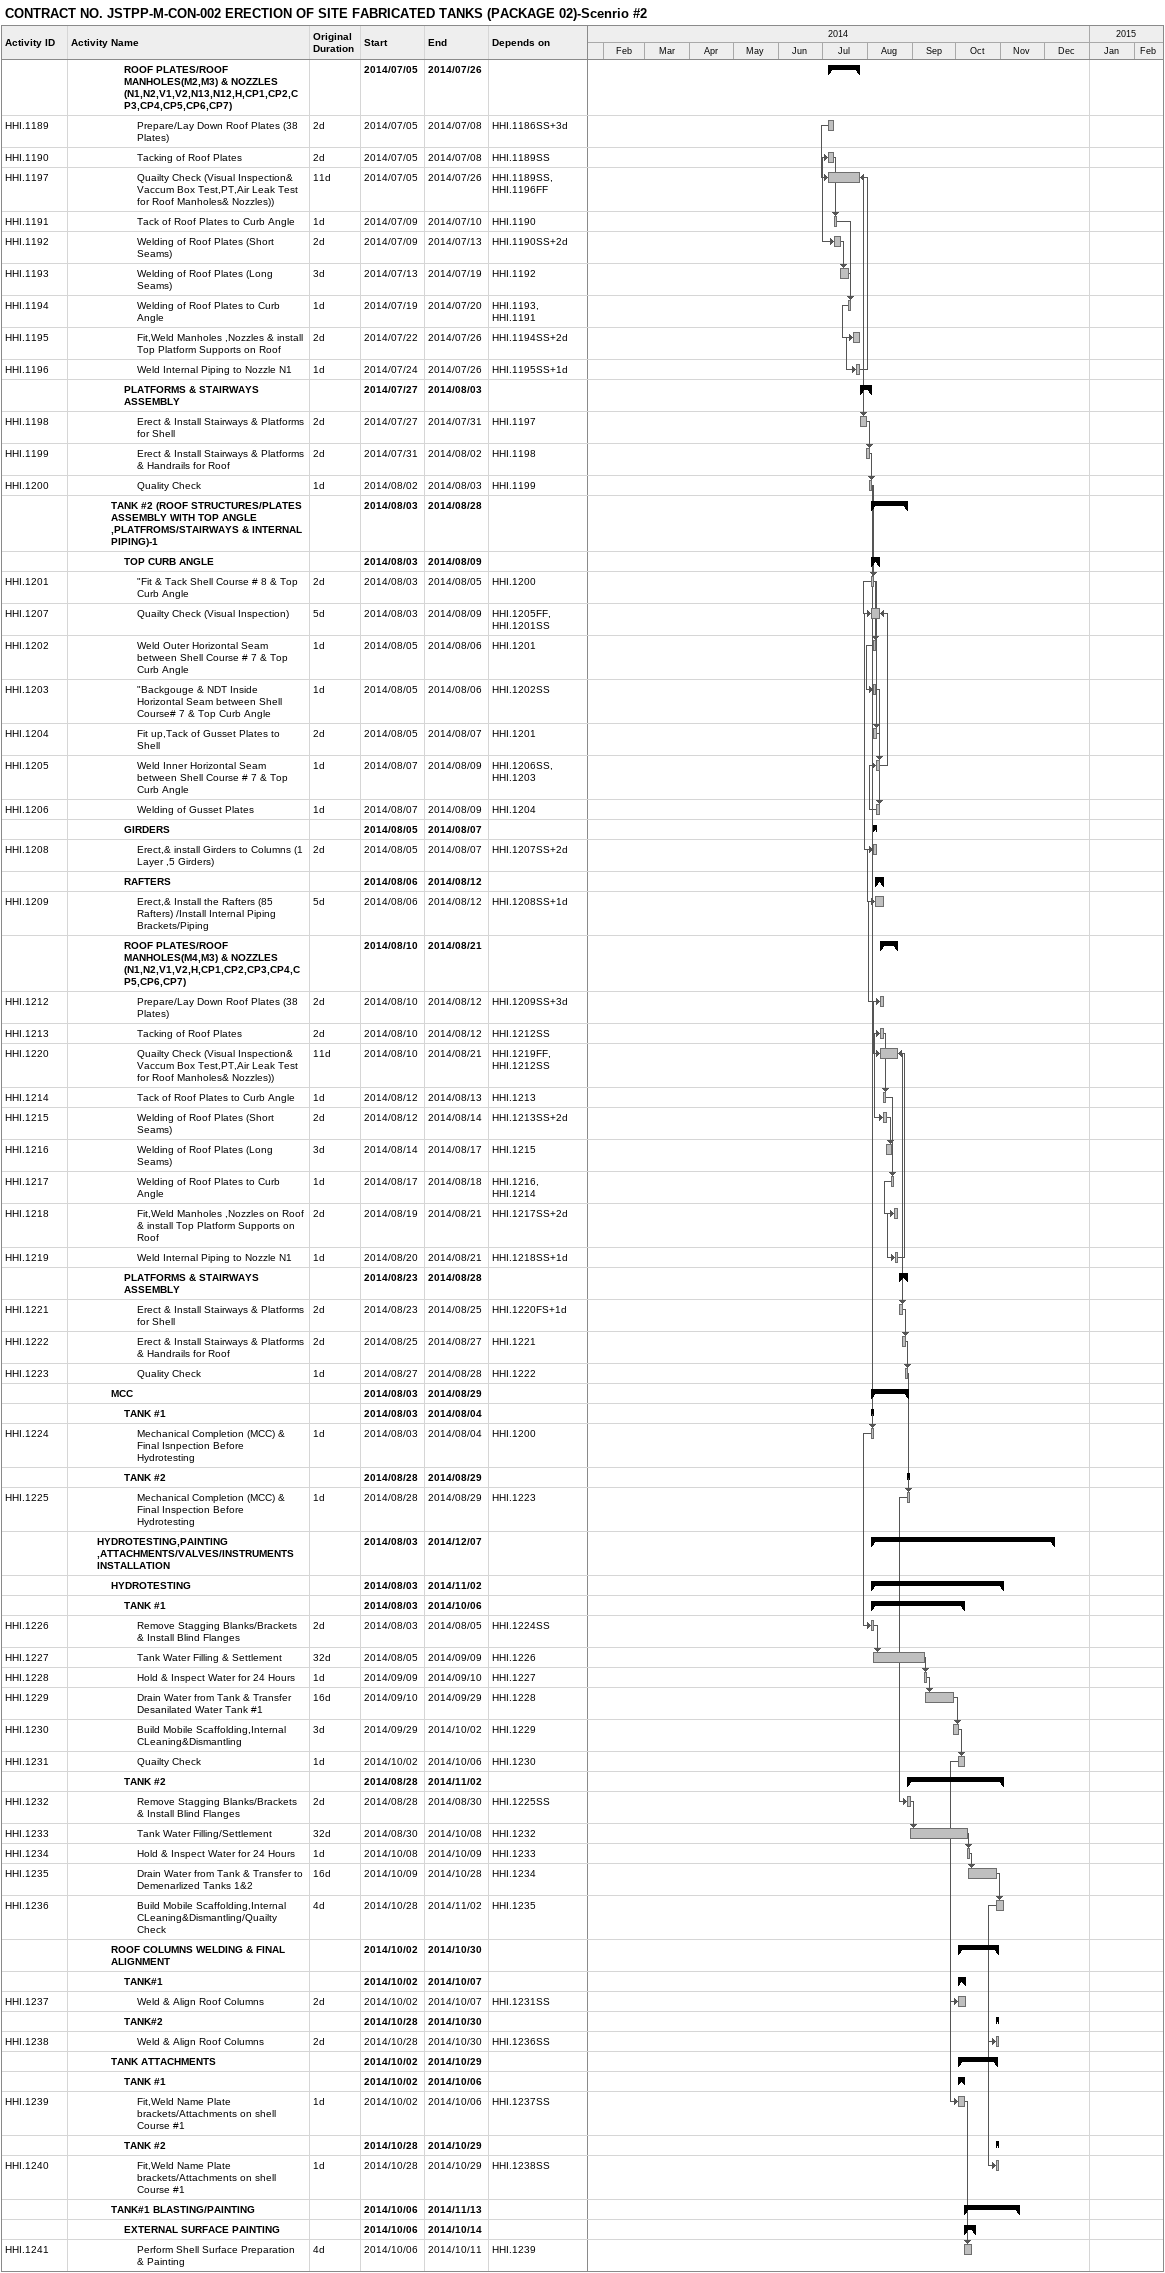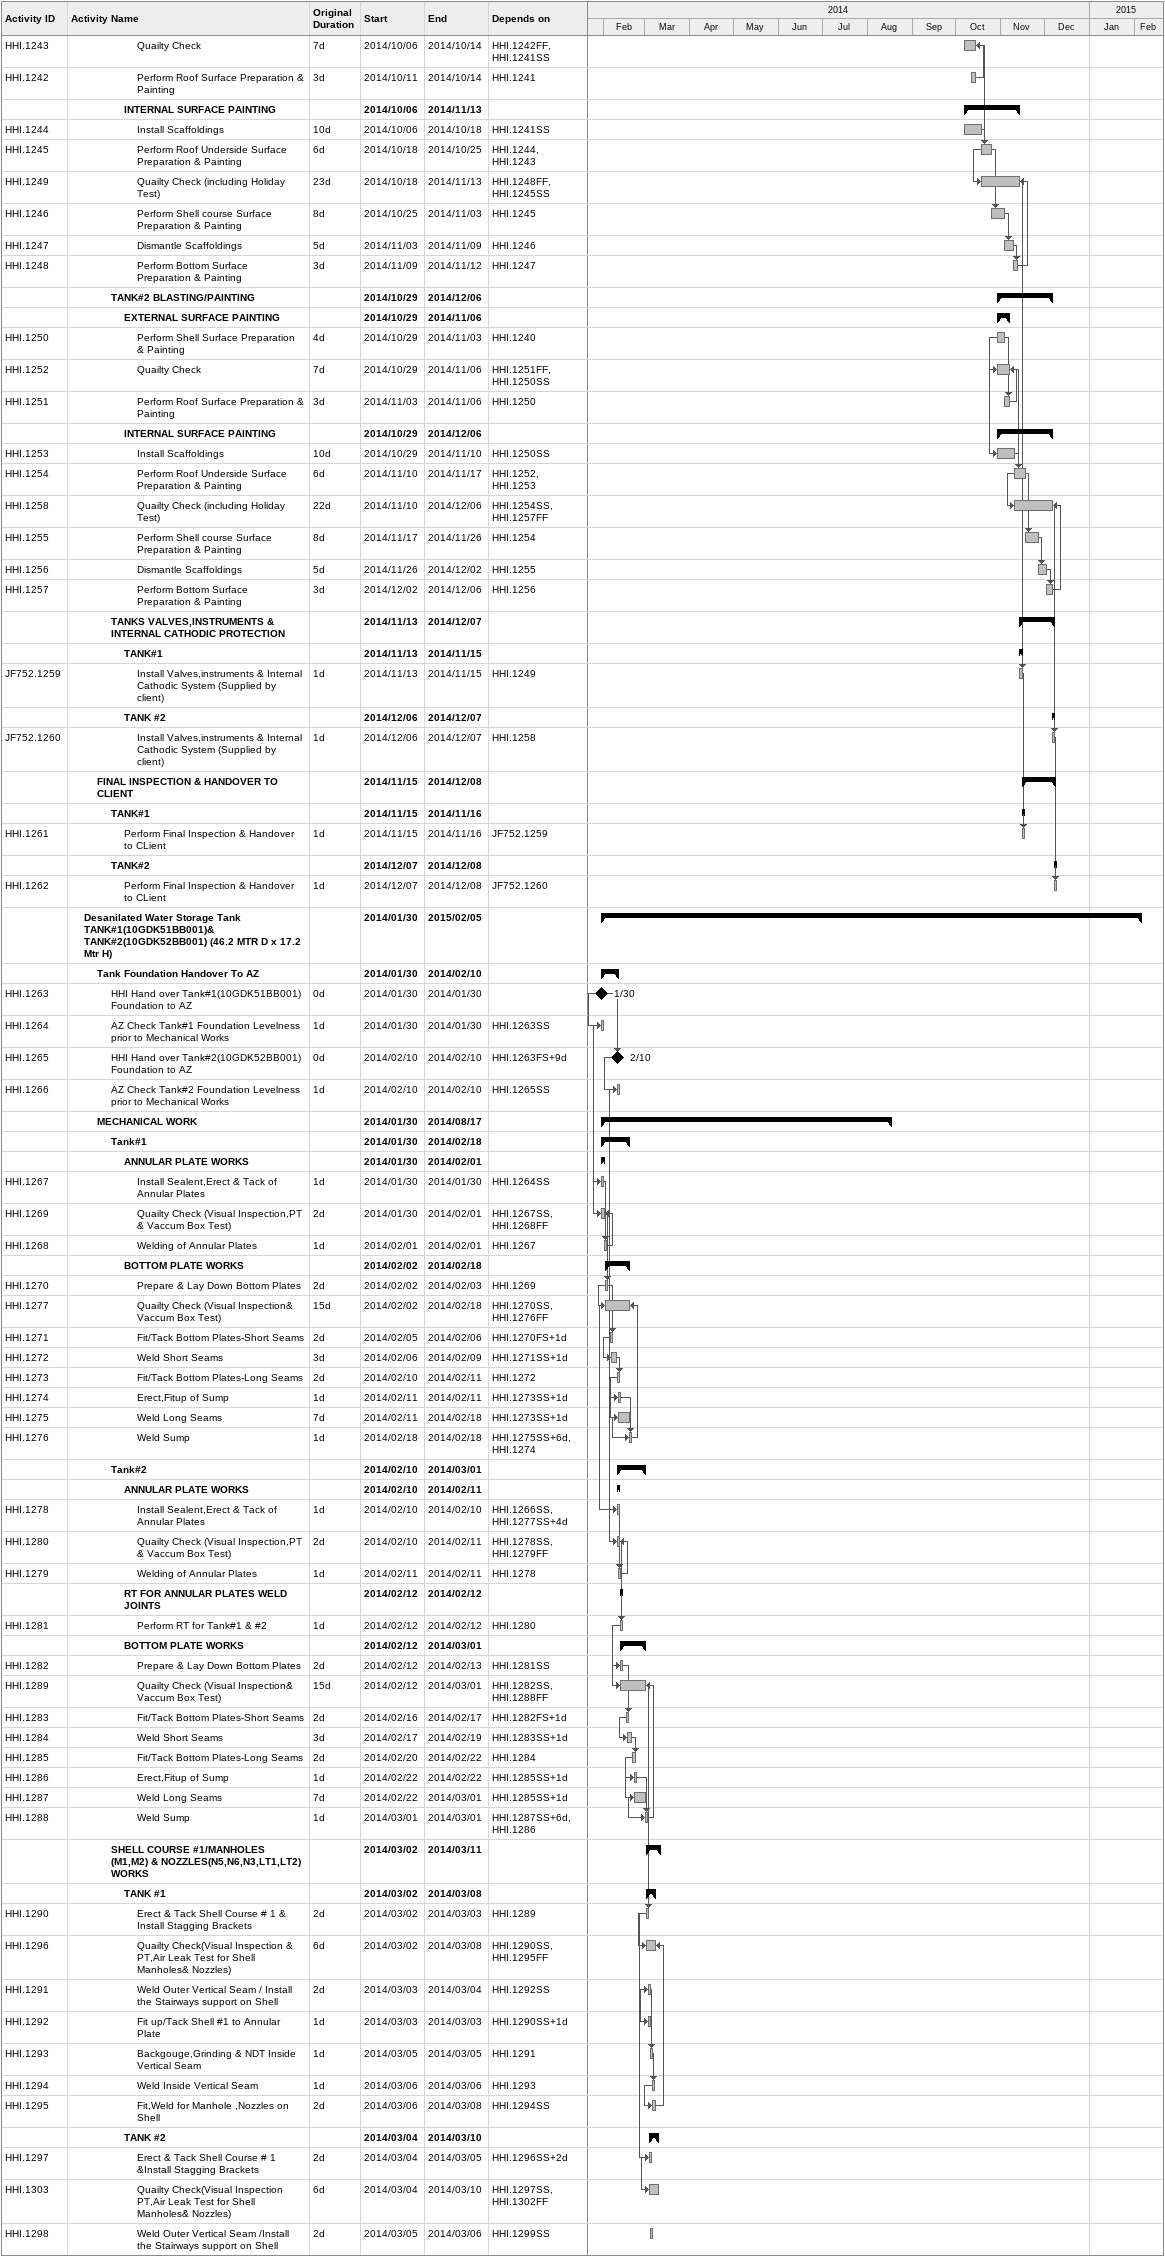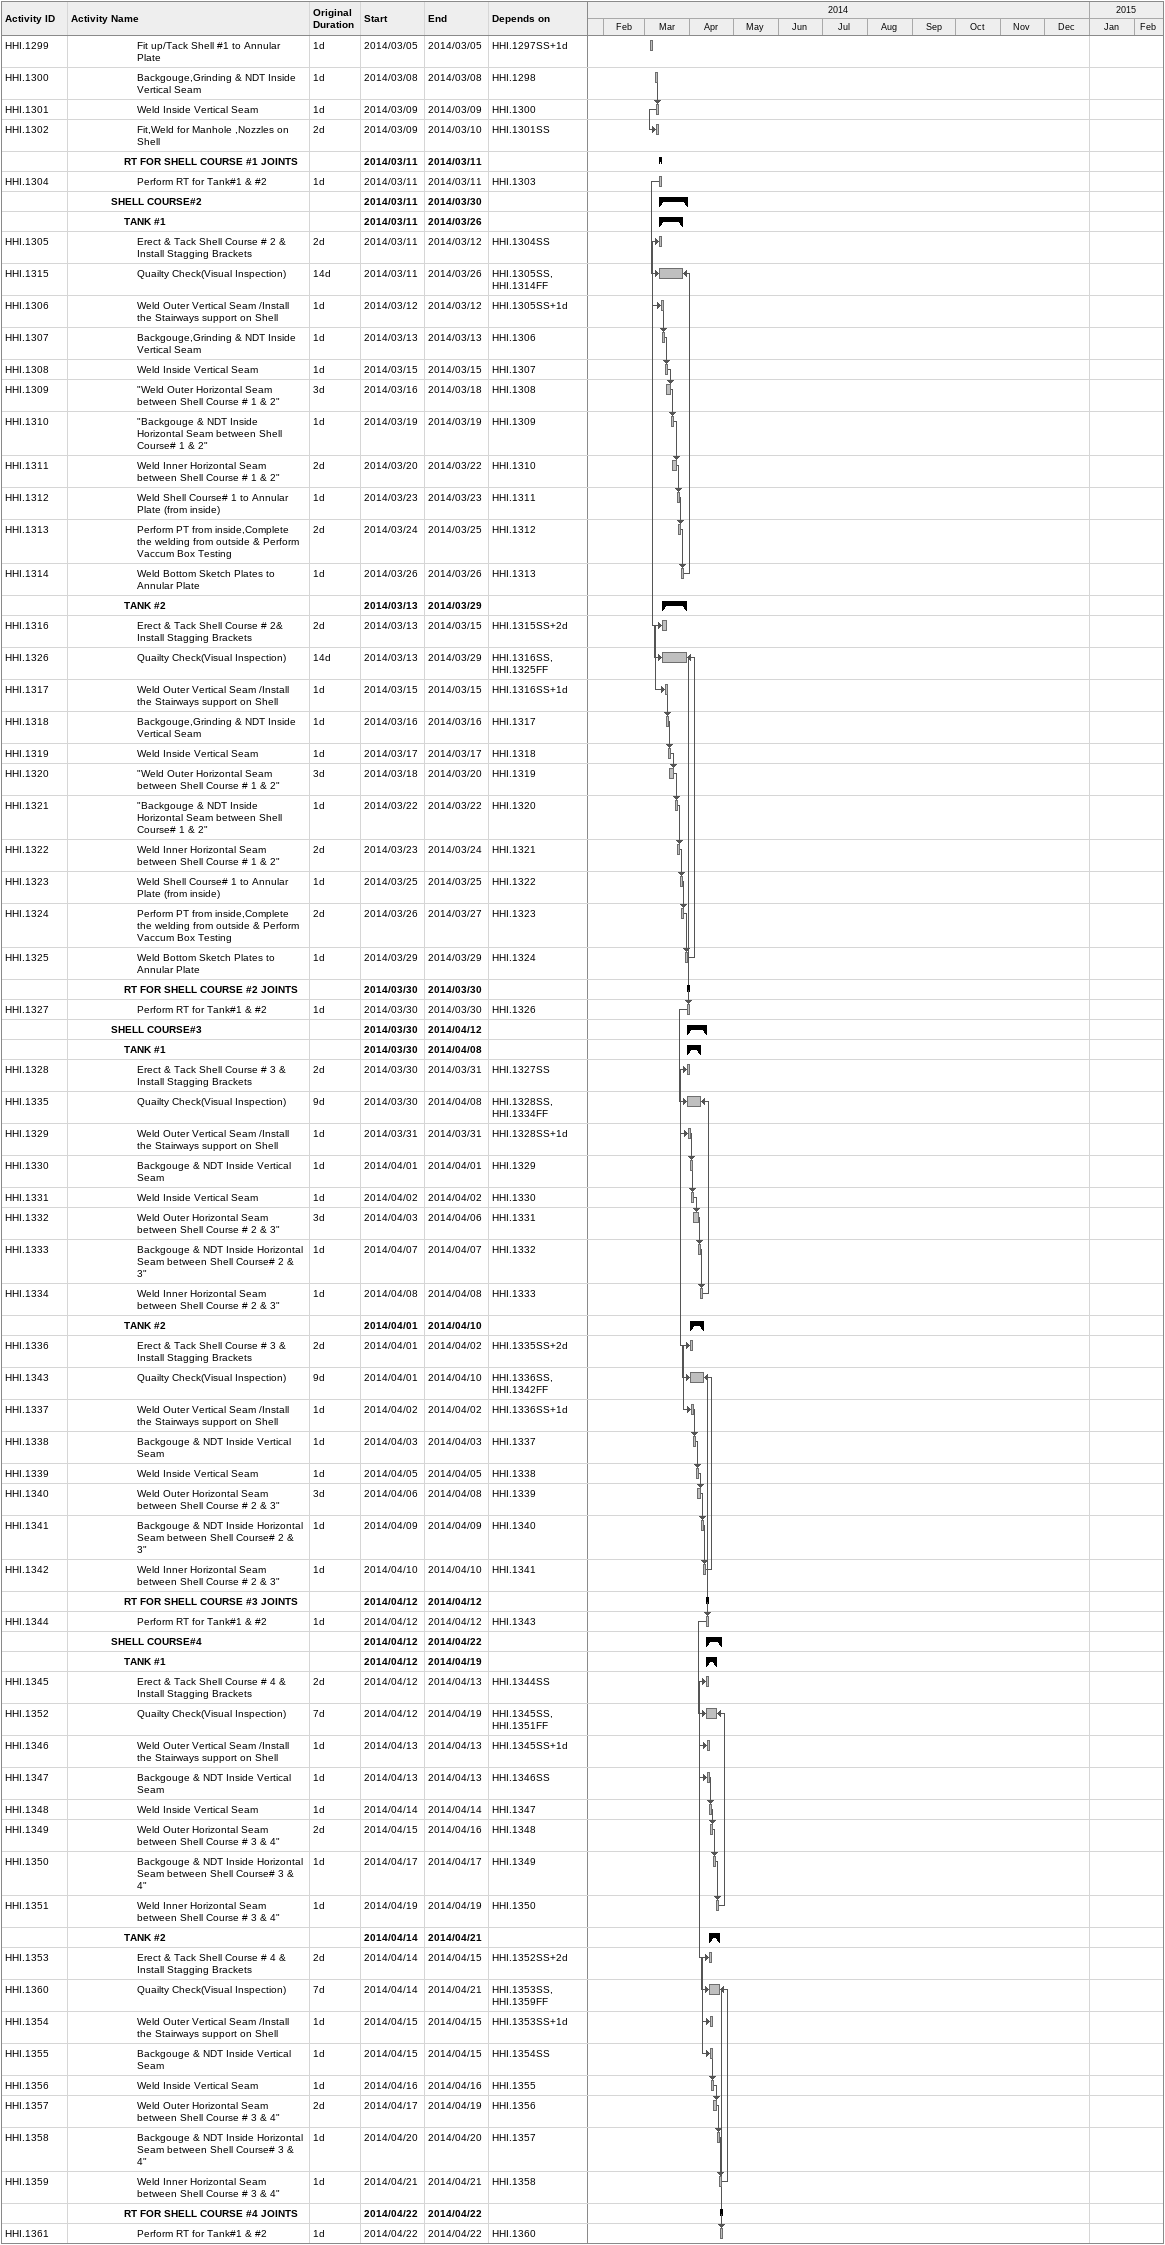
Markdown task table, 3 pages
CONTRACT NO. JSTPP-M-CON-002 ERECTION OF SITE FABRICATED TANKS (PACKAGE 02)-Scenrio #2

| ID | Level | Task | Original duration | Start | Finish | Predecessors |
|---|---|---|---|---|---|---|
|  | 5 | **ROOF PLATES/ROOF MANHOLES(M2,M3) & NOZZLES (N1,N2,V1,V2,N13,N12,H,CP1,CP2,CP3,CP4,CP5,CP6,CP7)** |  | 2014-07-05 | 2014-07-26 |  |
| HHI.1189 | 6 | Prepare/Lay Down Roof Plates (38 Plates) | 2d | 2014-07-05 | 2014-07-08 | HHI.1186SS+3d |
| HHI.1190 | 6 | Tacking of Roof Plates | 2d | 2014-07-05 | 2014-07-08 | HHI.1189SS |
| HHI.1197 | 6 | Quailty Check (Visual Inspection& Vaccum Box Test,PT,Air Leak Test for Roof Manholes& Nozzles)) | 11d | 2014-07-05 | 2014-07-26 | HHI.1189SS, HHI.1196FF |
| HHI.1191 | 6 | Tack of Roof Plates to Curb Angle | 1d | 2014-07-09 | 2014-07-10 | HHI.1190 |
| HHI.1192 | 6 | Welding of Roof Plates (Short Seams) | 2d | 2014-07-09 | 2014-07-13 | HHI.1190SS+2d |
| HHI.1193 | 6 | Welding of Roof Plates (Long Seams) | 3d | 2014-07-13 | 2014-07-19 | HHI.1192 |
| HHI.1194 | 6 | Welding of Roof Plates to Curb Angle | 1d | 2014-07-19 | 2014-07-20 | HHI.1193, HHI.1191 |
| HHI.1195 | 6 | Fit,Weld Manholes ,Nozzles & install Top Platform Supports on Roof | 2d | 2014-07-22 | 2014-07-26 | HHI.1194SS+2d |
| HHI.1196 | 6 | Weld Internal Piping to Nozzle N1 | 1d | 2014-07-24 | 2014-07-26 | HHI.1195SS+1d |
|  | 5 | **PLATFORMS & STAIRWAYS ASSEMBLY** |  | 2014-07-27 | 2014-08-03 |  |
| HHI.1198 | 6 | Erect & Install Stairways & Platforms for Shell | 2d | 2014-07-27 | 2014-07-31 | HHI.1197 |
| HHI.1199 | 6 | Erect & Install Stairways & Platforms & Handrails for Roof | 2d | 2014-07-31 | 2014-08-02 | HHI.1198 |
| HHI.1200 | 6 | Quality Check | 1d | 2014-08-02 | 2014-08-03 | HHI.1199 |
|  | 4 | **TANK #2 (ROOF STRUCTURES/PLATES ASSEMBLY WITH TOP ANGLE ,PLATFROMS/STAIRWAYS & INTERNAL PIPING)-1** |  | 2014-08-03 | 2014-08-28 |  |
|  | 5 | **TOP CURB ANGLE** |  | 2014-08-03 | 2014-08-09 |  |
| HHI.1201 | 6 | "Fit & Tack Shell Course # 8 & Top Curb Angle | 2d | 2014-08-03 | 2014-08-05 | HHI.1200 |
| HHI.1207 | 6 | Quailty Check (Visual Inspection) | 5d | 2014-08-03 | 2014-08-09 | HHI.1205FF, HHI.1201SS |
| HHI.1202 | 6 | Weld Outer Horizontal Seam between Shell Course # 7 & Top Curb Angle | 1d | 2014-08-05 | 2014-08-06 | HHI.1201 |
| HHI.1203 | 6 | "Backgouge & NDT Inside Horizontal Seam between Shell Course# 7 & Top Curb Angle | 1d | 2014-08-05 | 2014-08-06 | HHI.1202SS |
| HHI.1204 | 6 | Fit up,Tack of Gusset Plates to Shell | 2d | 2014-08-05 | 2014-08-07 | HHI.1201 |
| HHI.1205 | 6 | Weld Inner Horizontal Seam between Shell Course # 7 & Top Curb Angle | 1d | 2014-08-07 | 2014-08-09 | HHI.1206SS, HHI.1203 |
| HHI.1206 | 6 | Welding of Gusset Plates | 1d | 2014-08-07 | 2014-08-09 | HHI.1204 |
|  | 5 | **GIRDERS** |  | 2014-08-05 | 2014-08-07 |  |
| HHI.1208 | 6 | Erect,& install Girders to Columns (1 Layer ,5 Girders) | 2d | 2014-08-05 | 2014-08-07 | HHI.1207SS+2d |
|  | 5 | **RAFTERS** |  | 2014-08-06 | 2014-08-12 |  |
| HHI.1209 | 6 | Erect,& Install the Rafters (85 Rafters) /Install Internal Piping Brackets/Piping | 5d | 2014-08-06 | 2014-08-12 | HHI.1208SS+1d |
|  | 5 | **ROOF PLATES/ROOF MANHOLES(M4,M3) & NOZZLES (N1,N2,V1,V2,H,CP1,CP2,CP3,CP4,CP5,CP6,CP7)** |  | 2014-08-10 | 2014-08-21 |  |
| HHI.1212 | 6 | Prepare/Lay Down Roof Plates (38 Plates) | 2d | 2014-08-10 | 2014-08-12 | HHI.1209SS+3d |
| HHI.1213 | 6 | Tacking of Roof Plates | 2d | 2014-08-10 | 2014-08-12 | HHI.1212SS |
| HHI.1220 | 6 | Quailty Check (Visual Inspection& Vaccum Box Test,PT,Air Leak Test for Roof Manholes& Nozzles)) | 11d | 2014-08-10 | 2014-08-21 | HHI.1219FF, HHI.1212SS |
| HHI.1214 | 6 | Tack of Roof Plates to Curb Angle | 1d | 2014-08-12 | 2014-08-13 | HHI.1213 |
| HHI.1215 | 6 | Welding of Roof Plates (Short Seams) | 2d | 2014-08-12 | 2014-08-14 | HHI.1213SS+2d |
| HHI.1216 | 6 | Welding of Roof Plates (Long Seams) | 3d | 2014-08-14 | 2014-08-17 | HHI.1215 |
| HHI.1217 | 6 | Welding of Roof Plates to Curb Angle | 1d | 2014-08-17 | 2014-08-18 | HHI.1216, HHI.1214 |
| HHI.1218 | 6 | Fit,Weld Manholes ,Nozzles on Roof & install Top Platform Supports on Roof | 2d | 2014-08-19 | 2014-08-21 | HHI.1217SS+2d |
| HHI.1219 | 6 | Weld Internal Piping to Nozzle N1 | 1d | 2014-08-20 | 2014-08-21 | HHI.1218SS+1d |
|  | 5 | **PLATFORMS & STAIRWAYS ASSEMBLY** |  | 2014-08-23 | 2014-08-28 |  |
| HHI.1221 | 6 | Erect & Install Stairways & Platforms for Shell | 2d | 2014-08-23 | 2014-08-25 | HHI.1220FS+1d |
| HHI.1222 | 6 | Erect & Install Stairways & Platforms & Handrails for Roof | 2d | 2014-08-25 | 2014-08-27 | HHI.1221 |
| HHI.1223 | 6 | Quality Check | 1d | 2014-08-27 | 2014-08-28 | HHI.1222 |
|  | 4 | **MCC** |  | 2014-08-03 | 2014-08-29 |  |
|  | 5 | **TANK #1** |  | 2014-08-03 | 2014-08-04 |  |
| HHI.1224 | 6 | Mechanical Completion (MCC) & Final Isnpection Before Hydrotesting | 1d | 2014-08-03 | 2014-08-04 | HHI.1200 |
|  | 5 | **TANK #2** |  | 2014-08-28 | 2014-08-29 |  |
| HHI.1225 | 6 | Mechanical Completion (MCC) & Final Inspection Before Hydrotesting | 1d | 2014-08-28 | 2014-08-29 | HHI.1223 |
|  | 3 | **HYDROTESTING,PAINTING ,ATTACHMENTS/VALVES/INSTRUMENTS INSTALLATION** |  | 2014-08-03 | 2014-12-07 |  |
|  | 4 | **HYDROTESTING** |  | 2014-08-03 | 2014-11-02 |  |
|  | 5 | **TANK #1** |  | 2014-08-03 | 2014-10-06 |  |
| HHI.1226 | 6 | Remove Stagging Blanks/Brackets & Install Blind Flanges | 2d | 2014-08-03 | 2014-08-05 | HHI.1224SS |
| HHI.1227 | 6 | Tank Water Filling & Settlement | 32d | 2014-08-05 | 2014-09-09 | HHI.1226 |
| HHI.1228 | 6 | Hold & Inspect Water for 24 Hours | 1d | 2014-09-09 | 2014-09-10 | HHI.1227 |
| HHI.1229 | 6 | Drain Water from Tank & Transfer Desanilated Water Tank #1 | 16d | 2014-09-10 | 2014-09-29 | HHI.1228 |
| HHI.1230 | 6 | Build Mobile Scaffolding,Internal CLeaning&Dismantling | 3d | 2014-09-29 | 2014-10-02 | HHI.1229 |
| HHI.1231 | 6 | Quailty Check | 1d | 2014-10-02 | 2014-10-06 | HHI.1230 |
|  | 5 | **TANK #2** |  | 2014-08-28 | 2014-11-02 |  |
| HHI.1232 | 6 | Remove Stagging Blanks/Brackets & Install Blind Flanges | 2d | 2014-08-28 | 2014-08-30 | HHI.1225SS |
| HHI.1233 | 6 | Tank Water Filling/Settlement | 32d | 2014-08-30 | 2014-10-08 | HHI.1232 |
| HHI.1234 | 6 | Hold & Inspect Water for 24 Hours | 1d | 2014-10-08 | 2014-10-09 | HHI.1233 |
| HHI.1235 | 6 | Drain Water from Tank & Transfer to Demenarlized Tanks 1&2 | 16d | 2014-10-09 | 2014-10-28 | HHI.1234 |
| HHI.1236 | 6 | Build Mobile Scaffolding,Internal CLeaning&Dismantling/Quailty Check | 4d | 2014-10-28 | 2014-11-02 | HHI.1235 |
|  | 4 | **ROOF COLUMNS WELDING & FINAL ALIGNMENT** |  | 2014-10-02 | 2014-10-30 |  |
|  | 5 | **TANK#1** |  | 2014-10-02 | 2014-10-07 |  |
| HHI.1237 | 6 | Weld & Align Roof Columns | 2d | 2014-10-02 | 2014-10-07 | HHI.1231SS |
|  | 5 | **TANK#2** |  | 2014-10-28 | 2014-10-30 |  |
| HHI.1238 | 6 | Weld & Align Roof Columns | 2d | 2014-10-28 | 2014-10-30 | HHI.1236SS |
|  | 4 | **TANK ATTACHMENTS** |  | 2014-10-02 | 2014-10-29 |  |
|  | 5 | **TANK #1** |  | 2014-10-02 | 2014-10-06 |  |
| HHI.1239 | 6 | Fit,Weld Name Plate brackets/Attachments on shell Course #1 | 1d | 2014-10-02 | 2014-10-06 | HHI.1237SS |
|  | 5 | **TANK #2** |  | 2014-10-28 | 2014-10-29 |  |
| HHI.1240 | 6 | Fit,Weld Name Plate brackets/Attachments on shell Course #1 | 1d | 2014-10-28 | 2014-10-29 | HHI.1238SS |
|  | 4 | **TANK#1 BLASTING/PAINTING** |  | 2014-10-06 | 2014-11-13 |  |
|  | 5 | **EXTERNAL SURFACE PAINTING** |  | 2014-10-06 | 2014-10-14 |  |
| HHI.1241 | 6 | Perform Shell Surface Preparation & Painting | 4d | 2014-10-06 | 2014-10-11 | HHI.1239 |
| HHI.1243 | 6 | Quailty Check | 7d | 2014-10-06 | 2014-10-14 | HHI.1242FF, HHI.1241SS |
| HHI.1242 | 6 | Perform Roof Surface Preparation & Painting | 3d | 2014-10-11 | 2014-10-14 | HHI.1241 |
|  | 5 | **INTERNAL SURFACE PAINTING** |  | 2014-10-06 | 2014-11-13 |  |
| HHI.1244 | 6 | Install Scaffoldings | 10d | 2014-10-06 | 2014-10-18 | HHI.1241SS |
| HHI.1245 | 6 | Perform Roof Underside Surface Preparation & Painting | 6d | 2014-10-18 | 2014-10-25 | HHI.1244, HHI.1243 |
| HHI.1249 | 6 | Quailty Check (including Holiday Test) | 23d | 2014-10-18 | 2014-11-13 | HHI.1248FF, HHI.1245SS |
| HHI.1246 | 6 | Perform Shell course Surface Preparation & Painting | 8d | 2014-10-25 | 2014-11-03 | HHI.1245 |
| HHI.1247 | 6 | Dismantle Scaffoldings | 5d | 2014-11-03 | 2014-11-09 | HHI.1246 |
| HHI.1248 | 6 | Perform Bottom Surface Preparation & Painting | 3d | 2014-11-09 | 2014-11-12 | HHI.1247 |
|  | 4 | **TANK#2 BLASTING/PAINTING** |  | 2014-10-29 | 2014-12-06 |  |
|  | 5 | **EXTERNAL SURFACE PAINTING** |  | 2014-10-29 | 2014-11-06 |  |
| HHI.1250 | 6 | Perform Shell Surface Preparation & Painting | 4d | 2014-10-29 | 2014-11-03 | HHI.1240 |
| HHI.1252 | 6 | Quailty Check | 7d | 2014-10-29 | 2014-11-06 | HHI.1251FF, HHI.1250SS |
| HHI.1251 | 6 | Perform Roof Surface Preparation & Painting | 3d | 2014-11-03 | 2014-11-06 | HHI.1250 |
|  | 5 | **INTERNAL SURFACE PAINTING** |  | 2014-10-29 | 2014-12-06 |  |
| HHI.1253 | 6 | Install Scaffoldings | 10d | 2014-10-29 | 2014-11-10 | HHI.1250SS |
| HHI.1254 | 6 | Perform Roof Underside Surface Preparation & Painting | 6d | 2014-11-10 | 2014-11-17 | HHI.1252, HHI.1253 |
| HHI.1258 | 6 | Quailty Check (including Holiday Test) | 22d | 2014-11-10 | 2014-12-06 | HHI.1254SS, HHI.1257FF |
| HHI.1255 | 6 | Perform Shell course Surface Preparation & Painting | 8d | 2014-11-17 | 2014-11-26 | HHI.1254 |
| HHI.1256 | 6 | Dismantle Scaffoldings | 5d | 2014-11-26 | 2014-12-02 | HHI.1255 |
| HHI.1257 | 6 | Perform Bottom Surface Preparation & Painting | 3d | 2014-12-02 | 2014-12-06 | HHI.1256 |
|  | 4 | **TANKS VALVES,INSTRUMENTS & INTERNAL CATHODIC PROTECTION** |  | 2014-11-13 | 2014-12-07 |  |
|  | 5 | **TANK#1** |  | 2014-11-13 | 2014-11-15 |  |
| JF752.1259 | 6 | Install Valves,instruments & Internal Cathodic System (Supplied by client) | 1d | 2014-11-13 | 2014-11-15 | HHI.1249 |
|  | 5 | **TANK #2** |  | 2014-12-06 | 2014-12-07 |  |
| JF752.1260 | 6 | Install Valves,instruments & Internal Cathodic System (Supplied by client) | 1d | 2014-12-06 | 2014-12-07 | HHI.1258 |
|  | 3 | **FINAL INSPECTION & HANDOVER TO CLIENT** |  | 2014-11-15 | 2014-12-08 |  |
|  | 4 | **TANK#1** |  | 2014-11-15 | 2014-11-16 |  |
| HHI.1261 | 5 | Perform Final Inspection & Handover to CLient | 1d | 2014-11-15 | 2014-11-16 | JF752.1259 |
|  | 4 | **TANK#2** |  | 2014-12-07 | 2014-12-08 |  |
| HHI.1262 | 5 | Perform Final Inspection & Handover to CLient | 1d | 2014-12-07 | 2014-12-08 | JF752.1260 |
|  | 2 | **Desanilated Water Storage Tank TANK#1(10GDK51BB001)& TANK#2(10GDK52BB001) (46.2 MTR D x 17.2 Mtr H)** |  | 2014-01-30 | 2015-02-05 |  |
|  | 3 | **Tank Foundation Handover To AZ** |  | 2014-01-30 | 2014-02-10 |  |
| HHI.1263 | 4 | HHI Hand over Tank#1(10GDK51BB001) Foundation to AZ | 0d | 2014-01-30 | 2014-01-30 |  |
| HHI.1264 | 4 | AZ Check Tank#1 Foundation Levelness prior to Mechanical Works | 1d | 2014-01-30 | 2014-01-30 | HHI.1263SS |
| HHI.1265 | 4 | HHI Hand over Tank#2(10GDK52BB001) Foundation to AZ | 0d | 2014-02-10 | 2014-02-10 | HHI.1263FS+9d |
| HHI.1266 | 4 | AZ Check Tank#2 Foundation Levelness prior to Mechanical Works | 1d | 2014-02-10 | 2014-02-10 | HHI.1265SS |
|  | 3 | **MECHANICAL WORK** |  | 2014-01-30 | 2014-08-17 |  |
|  | 4 | **Tank#1** |  | 2014-01-30 | 2014-02-18 |  |
|  | 5 | **ANNULAR PLATE WORKS** |  | 2014-01-30 | 2014-02-01 |  |
| HHI.1267 | 6 | Install Sealent,Erect & Tack of Annular Plates | 1d | 2014-01-30 | 2014-01-30 | HHI.1264SS |
| HHI.1269 | 6 | Quailty Check (Visual Inspection,PT & Vaccum Box Test) | 2d | 2014-01-30 | 2014-02-01 | HHI.1267SS, HHI.1268FF |
| HHI.1268 | 6 | Welding of Annular Plates | 1d | 2014-02-01 | 2014-02-01 | HHI.1267 |
|  | 5 | **BOTTOM PLATE WORKS** |  | 2014-02-02 | 2014-02-18 |  |
| HHI.1270 | 6 | Prepare & Lay Down Bottom Plates | 2d | 2014-02-02 | 2014-02-03 | HHI.1269 |
| HHI.1277 | 6 | Quailty Check (Visual Inspection& Vaccum Box Test) | 15d | 2014-02-02 | 2014-02-18 | HHI.1270SS, HHI.1276FF |
| HHI.1271 | 6 | Fit/Tack Bottom Plates-Short Seams | 2d | 2014-02-05 | 2014-02-06 | HHI.1270FS+1d |
| HHI.1272 | 6 | Weld Short Seams | 3d | 2014-02-06 | 2014-02-09 | HHI.1271SS+1d |
| HHI.1273 | 6 | Fit/Tack Bottom Plates-Long Seams | 2d | 2014-02-10 | 2014-02-11 | HHI.1272 |
| HHI.1274 | 6 | Erect,Fitup of Sump | 1d | 2014-02-11 | 2014-02-11 | HHI.1273SS+1d |
| HHI.1275 | 6 | Weld Long Seams | 7d | 2014-02-11 | 2014-02-18 | HHI.1273SS+1d |
| HHI.1276 | 6 | Weld Sump | 1d | 2014-02-18 | 2014-02-18 | HHI.1275SS+6d, HHI.1274 |
|  | 4 | **Tank#2** |  | 2014-02-10 | 2014-03-01 |  |
|  | 5 | **ANNULAR PLATE WORKS** |  | 2014-02-10 | 2014-02-11 |  |
| HHI.1278 | 6 | Install Sealent,Erect & Tack of Annular Plates | 1d | 2014-02-10 | 2014-02-10 | HHI.1266SS, HHI.1277SS+4d |
| HHI.1280 | 6 | Quailty Check (Visual Inspection,PT & Vaccum Box Test) | 2d | 2014-02-10 | 2014-02-11 | HHI.1278SS, HHI.1279FF |
| HHI.1279 | 6 | Welding of Annular Plates | 1d | 2014-02-11 | 2014-02-11 | HHI.1278 |
|  | 5 | **RT FOR ANNULAR PLATES WELD JOINTS** |  | 2014-02-12 | 2014-02-12 |  |
| HHI.1281 | 6 | Perform RT for Tank#1 & #2 | 1d | 2014-02-12 | 2014-02-12 | HHI.1280 |
|  | 5 | **BOTTOM PLATE WORKS** |  | 2014-02-12 | 2014-03-01 |  |
| HHI.1282 | 6 | Prepare & Lay Down Bottom Plates | 2d | 2014-02-12 | 2014-02-13 | HHI.1281SS |
| HHI.1289 | 6 | Quailty Check (Visual Inspection& Vaccum Box Test) | 15d | 2014-02-12 | 2014-03-01 | HHI.1282SS, HHI.1288FF |
| HHI.1283 | 6 | Fit/Tack Bottom Plates-Short Seams | 2d | 2014-02-16 | 2014-02-17 | HHI.1282FS+1d |
| HHI.1284 | 6 | Weld Short Seams | 3d | 2014-02-17 | 2014-02-19 | HHI.1283SS+1d |
| HHI.1285 | 6 | Fit/Tack Bottom Plates-Long Seams | 2d | 2014-02-20 | 2014-02-22 | HHI.1284 |
| HHI.1286 | 6 | Erect,Fitup of Sump | 1d | 2014-02-22 | 2014-02-22 | HHI.1285SS+1d |
| HHI.1287 | 6 | Weld Long Seams | 7d | 2014-02-22 | 2014-03-01 | HHI.1285SS+1d |
| HHI.1288 | 6 | Weld Sump | 1d | 2014-03-01 | 2014-03-01 | HHI.1287SS+6d, HHI.1286 |
|  | 4 | **SHELL COURSE #1/MANHOLES (M1,M2) & NOZZLES(N5,N6,N3,LT1,LT2) WORKS** |  | 2014-03-02 | 2014-03-11 |  |
|  | 5 | **TANK #1** |  | 2014-03-02 | 2014-03-08 |  |
| HHI.1290 | 6 | Erect & Tack Shell Course # 1 & Install Stagging Brackets | 2d | 2014-03-02 | 2014-03-03 | HHI.1289 |
| HHI.1296 | 6 | Quailty Check(Visual Inspection & PT,Air Leak Test for Shell Manholes& Nozzles) | 6d | 2014-03-02 | 2014-03-08 | HHI.1290SS, HHI.1295FF |
| HHI.1291 | 6 | Weld Outer Vertical Seam / Install the Stairways support on Shell | 2d | 2014-03-03 | 2014-03-04 | HHI.1292SS |
| HHI.1292 | 6 | Fit up/Tack Shell #1 to Annular Plate | 1d | 2014-03-03 | 2014-03-03 | HHI.1290SS+1d |
| HHI.1293 | 6 | Backgouge,Grinding & NDT Inside Vertical Seam | 1d | 2014-03-05 | 2014-03-05 | HHI.1291 |
| HHI.1294 | 6 | Weld Inside Vertical Seam | 1d | 2014-03-06 | 2014-03-06 | HHI.1293 |
| HHI.1295 | 6 | Fit,Weld for Manhole ,Nozzles on Shell | 2d | 2014-03-06 | 2014-03-08 | HHI.1294SS |
|  | 5 | **TANK #2** |  | 2014-03-04 | 2014-03-10 |  |
| HHI.1297 | 6 | Erect & Tack Shell Course # 1 &Install Stagging Brackets | 2d | 2014-03-04 | 2014-03-05 | HHI.1296SS+2d |
| HHI.1303 | 6 | Quailty Check(Visual Inspection PT,Air Leak Test for Shell Manholes& Nozzles) | 6d | 2014-03-04 | 2014-03-10 | HHI.1297SS, HHI.1302FF |
| HHI.1298 | 6 | Weld Outer Vertical Seam /Install the Stairways support on Shell | 2d | 2014-03-05 | 2014-03-06 | HHI.1299SS |
| HHI.1299 | 6 | Fit up/Tack Shell #1 to Annular Plate | 1d | 2014-03-05 | 2014-03-05 | HHI.1297SS+1d |
| HHI.1300 | 6 | Backgouge,Grinding & NDT Inside Vertical Seam | 1d | 2014-03-08 | 2014-03-08 | HHI.1298 |
| HHI.1301 | 6 | Weld Inside Vertical Seam | 1d | 2014-03-09 | 2014-03-09 | HHI.1300 |
| HHI.1302 | 6 | Fit,Weld for Manhole ,Nozzles on Shell | 2d | 2014-03-09 | 2014-03-10 | HHI.1301SS |
|  | 5 | **RT FOR SHELL COURSE #1 JOINTS** |  | 2014-03-11 | 2014-03-11 |  |
| HHI.1304 | 6 | Perform RT for Tank#1 & #2 | 1d | 2014-03-11 | 2014-03-11 | HHI.1303 |
|  | 4 | **SHELL COURSE#2** |  | 2014-03-11 | 2014-03-30 |  |
|  | 5 | **TANK #1** |  | 2014-03-11 | 2014-03-26 |  |
| HHI.1305 | 6 | Erect & Tack Shell Course # 2 & Install Stagging Brackets | 2d | 2014-03-11 | 2014-03-12 | HHI.1304SS |
| HHI.1315 | 6 | Quailty Check(Visual Inspection) | 14d | 2014-03-11 | 2014-03-26 | HHI.1305SS, HHI.1314FF |
| HHI.1306 | 6 | Weld Outer Vertical Seam /Install the Stairways support on Shell | 1d | 2014-03-12 | 2014-03-12 | HHI.1305SS+1d |
| HHI.1307 | 6 | Backgouge,Grinding & NDT Inside Vertical Seam | 1d | 2014-03-13 | 2014-03-13 | HHI.1306 |
| HHI.1308 | 6 | Weld Inside Vertical Seam | 1d | 2014-03-15 | 2014-03-15 | HHI.1307 |
| HHI.1309 | 6 | "Weld Outer Horizontal Seam between Shell Course # 1 & 2" | 3d | 2014-03-16 | 2014-03-18 | HHI.1308 |
| HHI.1310 | 6 | "Backgouge & NDT Inside Horizontal Seam between Shell Course# 1 & 2" | 1d | 2014-03-19 | 2014-03-19 | HHI.1309 |
| HHI.1311 | 6 | Weld Inner Horizontal Seam between Shell Course # 1 & 2" | 2d | 2014-03-20 | 2014-03-22 | HHI.1310 |
| HHI.1312 | 6 | Weld Shell Course# 1 to Annular Plate (from inside) | 1d | 2014-03-23 | 2014-03-23 | HHI.1311 |
| HHI.1313 | 6 | Perform PT from inside,Complete the welding from outside & Perform Vaccum Box Testing | 2d | 2014-03-24 | 2014-03-25 | HHI.1312 |
| HHI.1314 | 6 | Weld Bottom Sketch Plates to Annular Plate | 1d | 2014-03-26 | 2014-03-26 | HHI.1313 |
|  | 5 | **TANK #2** |  | 2014-03-13 | 2014-03-29 |  |
| HHI.1316 | 6 | Erect & Tack Shell Course # 2& Install Stagging Brackets | 2d | 2014-03-13 | 2014-03-15 | HHI.1315SS+2d |
| HHI.1326 | 6 | Quailty Check(Visual Inspection) | 14d | 2014-03-13 | 2014-03-29 | HHI.1316SS, HHI.1325FF |
| HHI.1317 | 6 | Weld Outer Vertical Seam /Install the Stairways support on Shell | 1d | 2014-03-15 | 2014-03-15 | HHI.1316SS+1d |
| HHI.1318 | 6 | Backgouge,Grinding & NDT Inside Vertical Seam | 1d | 2014-03-16 | 2014-03-16 | HHI.1317 |
| HHI.1319 | 6 | Weld Inside Vertical Seam | 1d | 2014-03-17 | 2014-03-17 | HHI.1318 |
| HHI.1320 | 6 | "Weld Outer Horizontal Seam between Shell Course # 1 & 2" | 3d | 2014-03-18 | 2014-03-20 | HHI.1319 |
| HHI.1321 | 6 | "Backgouge & NDT Inside Horizontal Seam between Shell Course# 1 & 2" | 1d | 2014-03-22 | 2014-03-22 | HHI.1320 |
| HHI.1322 | 6 | Weld Inner Horizontal Seam between Shell Course # 1 & 2" | 2d | 2014-03-23 | 2014-03-24 | HHI.1321 |
| HHI.1323 | 6 | Weld Shell Course# 1 to Annular Plate (from inside) | 1d | 2014-03-25 | 2014-03-25 | HHI.1322 |
| HHI.1324 | 6 | Perform PT from inside,Complete the welding from outside & Perform Vaccum Box Testing | 2d | 2014-03-26 | 2014-03-27 | HHI.1323 |
| HHI.1325 | 6 | Weld Bottom Sketch Plates to Annular Plate | 1d | 2014-03-29 | 2014-03-29 | HHI.1324 |
|  | 5 | **RT FOR SHELL COURSE #2 JOINTS** |  | 2014-03-30 | 2014-03-30 |  |
| HHI.1327 | 6 | Perform RT for Tank#1 & #2 | 1d | 2014-03-30 | 2014-03-30 | HHI.1326 |
|  | 4 | **SHELL COURSE#3** |  | 2014-03-30 | 2014-04-12 |  |
|  | 5 | **TANK #1** |  | 2014-03-30 | 2014-04-08 |  |
| HHI.1328 | 6 | Erect & Tack Shell Course # 3 & Install Stagging Brackets | 2d | 2014-03-30 | 2014-03-31 | HHI.1327SS |
| HHI.1335 | 6 | Quailty Check(Visual Inspection) | 9d | 2014-03-30 | 2014-04-08 | HHI.1328SS, HHI.1334FF |
| HHI.1329 | 6 | Weld Outer Vertical Seam /Install the Stairways support on Shell | 1d | 2014-03-31 | 2014-03-31 | HHI.1328SS+1d |
| HHI.1330 | 6 | Backgouge & NDT Inside Vertical Seam | 1d | 2014-04-01 | 2014-04-01 | HHI.1329 |
| HHI.1331 | 6 | Weld Inside Vertical Seam | 1d | 2014-04-02 | 2014-04-02 | HHI.1330 |
| HHI.1332 | 6 | Weld Outer Horizontal Seam between Shell Course # 2 & 3" | 3d | 2014-04-03 | 2014-04-06 | HHI.1331 |
| HHI.1333 | 6 | Backgouge & NDT Inside Horizontal Seam between Shell Course# 2 & 3" | 1d | 2014-04-07 | 2014-04-07 | HHI.1332 |
| HHI.1334 | 6 | Weld Inner Horizontal Seam between Shell Course # 2 & 3" | 1d | 2014-04-08 | 2014-04-08 | HHI.1333 |
|  | 5 | **TANK #2** |  | 2014-04-01 | 2014-04-10 |  |
| HHI.1336 | 6 | Erect & Tack Shell Course # 3 & Install Stagging Brackets | 2d | 2014-04-01 | 2014-04-02 | HHI.1335SS+2d |
| HHI.1343 | 6 | Quailty Check(Visual Inspection) | 9d | 2014-04-01 | 2014-04-10 | HHI.1336SS, HHI.1342FF |
| HHI.1337 | 6 | Weld Outer Vertical Seam /Install the Stairways support on Shell | 1d | 2014-04-02 | 2014-04-02 | HHI.1336SS+1d |
| HHI.1338 | 6 | Backgouge & NDT Inside Vertical Seam | 1d | 2014-04-03 | 2014-04-03 | HHI.1337 |
| HHI.1339 | 6 | Weld Inside Vertical Seam | 1d | 2014-04-05 | 2014-04-05 | HHI.1338 |
| HHI.1340 | 6 | Weld Outer Horizontal Seam between Shell Course # 2 & 3" | 3d | 2014-04-06 | 2014-04-08 | HHI.1339 |
| HHI.1341 | 6 | Backgouge & NDT Inside Horizontal Seam between Shell Course# 2 & 3" | 1d | 2014-04-09 | 2014-04-09 | HHI.1340 |
| HHI.1342 | 6 | Weld Inner Horizontal Seam between Shell Course # 2 & 3" | 1d | 2014-04-10 | 2014-04-10 | HHI.1341 |
|  | 5 | **RT FOR SHELL COURSE #3 JOINTS** |  | 2014-04-12 | 2014-04-12 |  |
| HHI.1344 | 6 | Perform RT for Tank#1 & #2 | 1d | 2014-04-12 | 2014-04-12 | HHI.1343 |
|  | 4 | **SHELL COURSE#4** |  | 2014-04-12 | 2014-04-22 |  |
|  | 5 | **TANK #1** |  | 2014-04-12 | 2014-04-19 |  |
| HHI.1345 | 6 | Erect & Tack Shell Course # 4 & Install Stagging Brackets | 2d | 2014-04-12 | 2014-04-13 | HHI.1344SS |
| HHI.1352 | 6 | Quailty Check(Visual Inspection) | 7d | 2014-04-12 | 2014-04-19 | HHI.1345SS, HHI.1351FF |
| HHI.1346 | 6 | Weld Outer Vertical Seam /Install the Stairways support on Shell | 1d | 2014-04-13 | 2014-04-13 | HHI.1345SS+1d |
| HHI.1347 | 6 | Backgouge & NDT Inside Vertical Seam | 1d | 2014-04-13 | 2014-04-13 | HHI.1346SS |
| HHI.1348 | 6 | Weld Inside Vertical Seam | 1d | 2014-04-14 | 2014-04-14 | HHI.1347 |
| HHI.1349 | 6 | Weld Outer Horizontal Seam between Shell Course # 3 & 4" | 2d | 2014-04-15 | 2014-04-16 | HHI.1348 |
| HHI.1350 | 6 | Backgouge & NDT Inside Horizontal Seam between Shell Course# 3 & 4" | 1d | 2014-04-17 | 2014-04-17 | HHI.1349 |
| HHI.1351 | 6 | Weld Inner Horizontal Seam between Shell Course # 3 & 4" | 1d | 2014-04-19 | 2014-04-19 | HHI.1350 |
|  | 5 | **TANK #2** |  | 2014-04-14 | 2014-04-21 |  |
| HHI.1353 | 6 | Erect & Tack Shell Course # 4 & Install Stagging Brackets | 2d | 2014-04-14 | 2014-04-15 | HHI.1352SS+2d |
| HHI.1360 | 6 | Quailty Check(Visual Inspection) | 7d | 2014-04-14 | 2014-04-21 | HHI.1353SS, HHI.1359FF |
| HHI.1354 | 6 | Weld Outer Vertical Seam /Install the Stairways support on Shell | 1d | 2014-04-15 | 2014-04-15 | HHI.1353SS+1d |
| HHI.1355 | 6 | Backgouge & NDT Inside Vertical Seam | 1d | 2014-04-15 | 2014-04-15 | HHI.1354SS |
| HHI.1356 | 6 | Weld Inside Vertical Seam | 1d | 2014-04-16 | 2014-04-16 | HHI.1355 |
| HHI.1357 | 6 | Weld Outer Horizontal Seam between Shell Course # 3 & 4" | 2d | 2014-04-17 | 2014-04-19 | HHI.1356 |
| HHI.1358 | 6 | Backgouge & NDT Inside Horizontal Seam between Shell Course# 3 & 4" | 1d | 2014-04-20 | 2014-04-20 | HHI.1357 |
| HHI.1359 | 6 | Weld Inner Horizontal Seam between Shell Course # 3 & 4" | 1d | 2014-04-21 | 2014-04-21 | HHI.1358 |
|  | 5 | **RT FOR SHELL COURSE #4 JOINTS** |  | 2014-04-22 | 2014-04-22 |  |
| HHI.1361 | 6 | Perform RT for Tank#1 & #2 | 1d | 2014-04-22 | 2014-04-22 | HHI.1360 |
